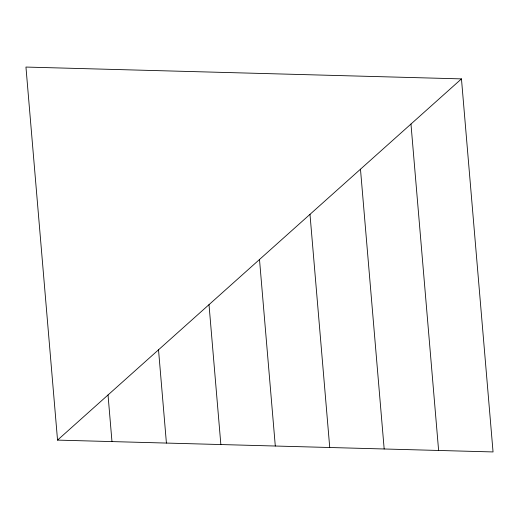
<?xml version="1.0" encoding="UTF-8"?>
<svg xmlns="http://www.w3.org/2000/svg" width="519" height="519" viewBox="0 0 519 519"><rect width="100%" height="100%" fill="white"/><g stroke="black" fill="none" stroke-linecap="round" stroke-linejoin="round"><path stroke-width="0.78" d="M57.538 440.112L461.462 78.888L493.05 451.939L57.538 440.112L25.95 67.061L461.462 78.888M410.97 124.041L438.613 450.46M360.478 169.194L384.17 448.98M309.992 214.347L329.734 447.501M259.5 259.5L275.297 446.022M209.008 304.653L220.854 444.543M158.522 349.806L166.417 443.064M108.03 394.959L111.974 441.585"/></g></svg>
